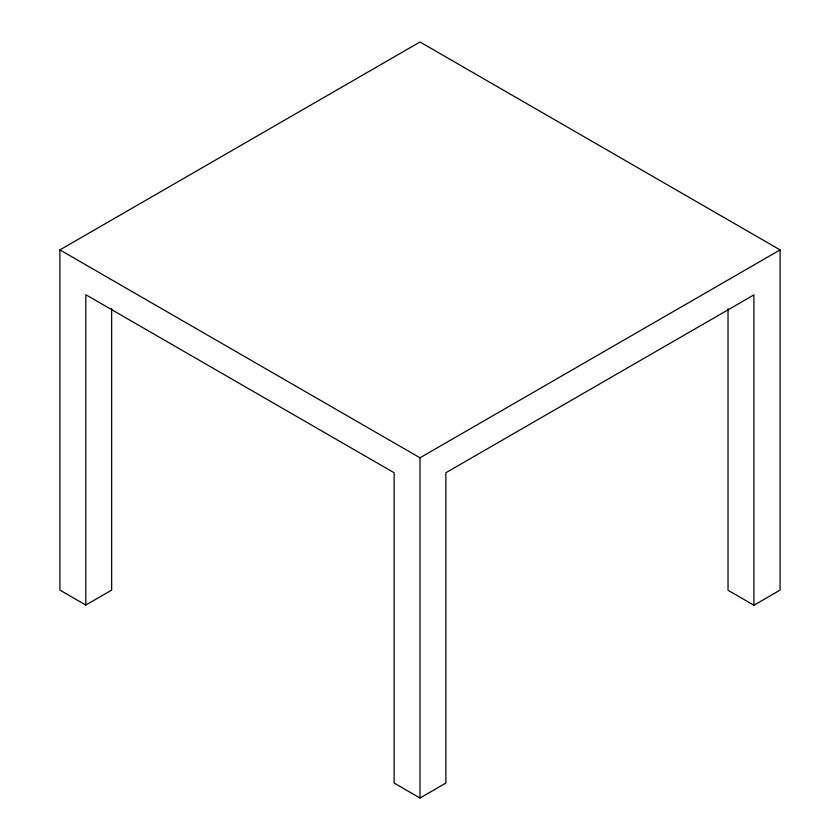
<?xml version="1.0" encoding="UTF-8"?>
<svg xmlns="http://www.w3.org/2000/svg" width="840" height="840" viewBox="0 0 840 840"><rect width="100%" height="100%" fill="white"/><g stroke="black" fill="none" stroke-linecap="round" stroke-linejoin="round"><path stroke-width="1.26" d="M111.657 308.584L111.657 590.1L85.785 605.042L59.902 590.1L59.902 249.9L420 42L780.098 249.9L780.098 590.1L753.911 605.22L728.028 590.279L728.028 308.763M59.902 249.9L420 457.8L780.098 249.9M85.785 605.042L85.785 294.714L394.128 472.742L394.128 783.058L420 798L445.872 783.058L445.872 472.742L753.911 294.903L753.911 605.22M420 457.8L420 798"/></g></svg>
